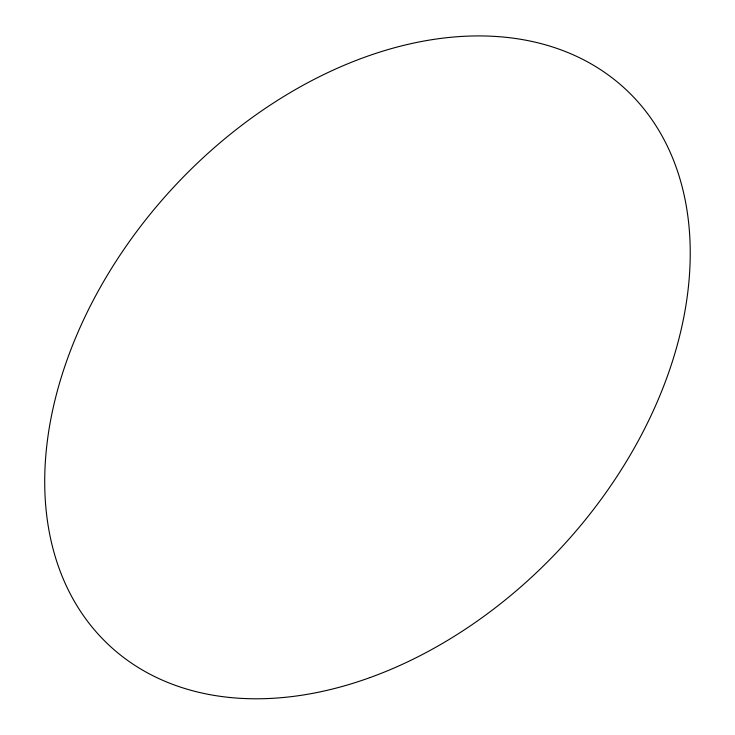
<?xml version="1.0" encoding="UTF-8"?>
<svg xmlns="http://www.w3.org/2000/svg" width="735" height="735" viewBox="0 0 735 735"><rect width="100%" height="100%" fill="white"/><g stroke="black" fill="none" stroke-linecap="round" stroke-linejoin="round"><path stroke-width="1.1" d="M370.082 677.551A379.453 264.646 -47.2 0 0 645.624 111.095A379.453 264.646 -47.2 0 0 86.675 313.312A379.453 264.646 -47.2 0 0 370.082 677.551"/></g></svg>
